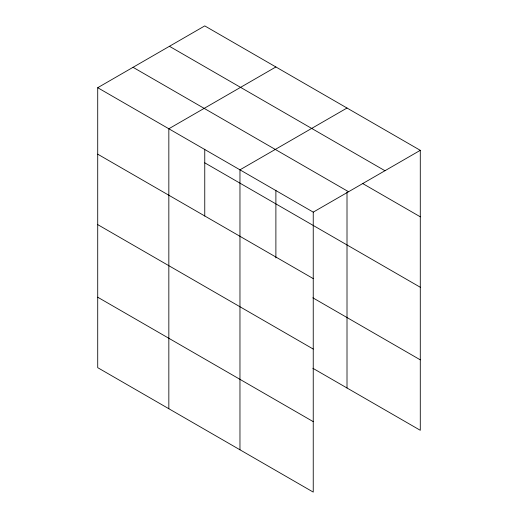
<?xml version="1.0" encoding="UTF-8"?>
<svg xmlns="http://www.w3.org/2000/svg" width="518" height="518" viewBox="0 0 518 518"><rect width="100%" height="100%" fill="white"/><g stroke="black" fill="none" stroke-linecap="round" stroke-linejoin="round"><path stroke-width="0.78" d="M97.714 87.704L313.241 212.134L313.241 492.1L97.714 367.67L97.714 87.704L204.759 25.9L420.286 150.33L420.286 430.296L312.84 368.266M275.887 66.964L168.836 128.768L168.836 408.728M347.008 108.022L239.964 169.826L239.964 449.792M313.241 212.134L420.286 150.33M169.438 46.296L384.958 170.726M362.36 183.359L420.286 216.802M133.042 67.308L348.562 191.738M204.759 162.827L420.286 287.257M97.714 154.176L313.241 278.606M312.84 297.811L420.286 359.842M97.714 224.624L313.241 349.061M97.714 297.215L313.241 421.646M347.008 192.107L347.008 387.988M275.887 190.274L275.887 257.925M204.759 149.216L204.759 216.058"/></g></svg>
